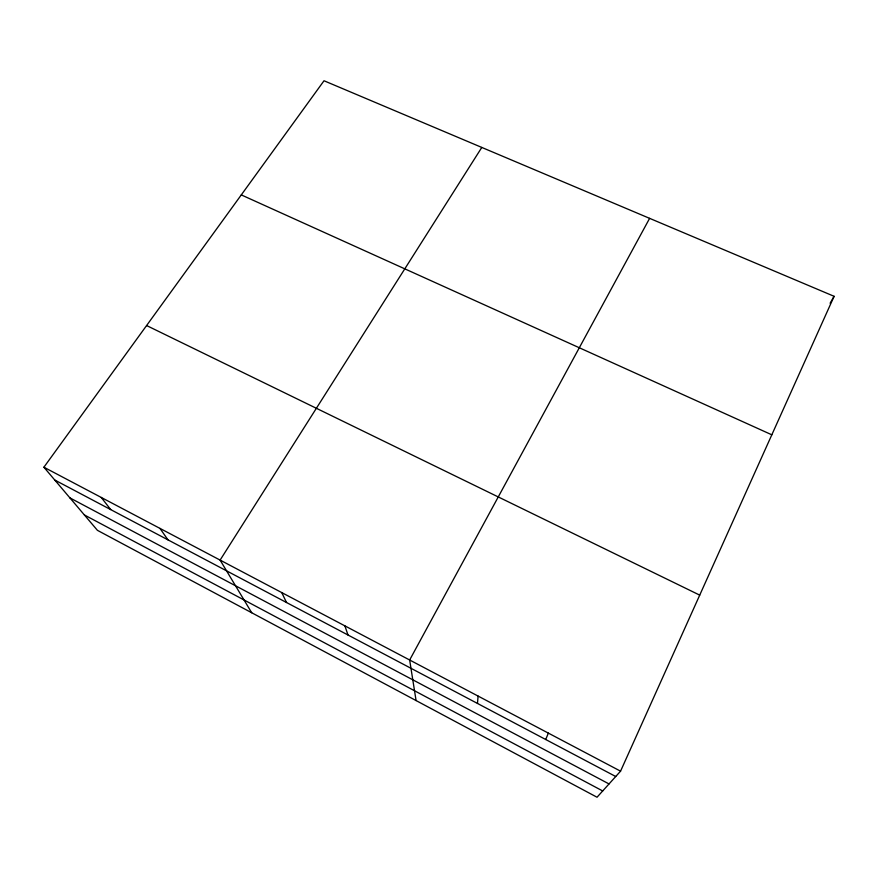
<?xml version="1.0" encoding="UTF-8"?>
<svg xmlns="http://www.w3.org/2000/svg" width="878" height="878" viewBox="0 0 878 878"><rect width="100%" height="100%" fill="white"/><g stroke="black" fill="none" stroke-linecap="round" stroke-linejoin="round"><path stroke-width="1.32" d="M477.467 703.443L478.104 696.078M545.699 739.506L548.377 733.119M620.559 771.169L834.1 296.303L324.015 80.765L43.9 467.217L97.414 530.323L597.029 797.235L620.559 771.169L43.9 467.217M649.621 218.348L409.653 660.004L416.073 700.567M830.105 303.25L834.1 296.303M481.792 147.438L220.104 560.098L251.712 612.756M241.285 194.905L771.817 434.808M146.593 325.54L699.722 595.13M54.754 480.025L615.73 776.514M69.911 497.892L609.025 783.933M84.376 514.947L602.692 790.957M101.244 497.442L110.694 509.58M159.961 528.391L167.939 539.838M281.728 592.573L286.535 602.527M344.889 625.871L347.995 635.014"/></g></svg>
